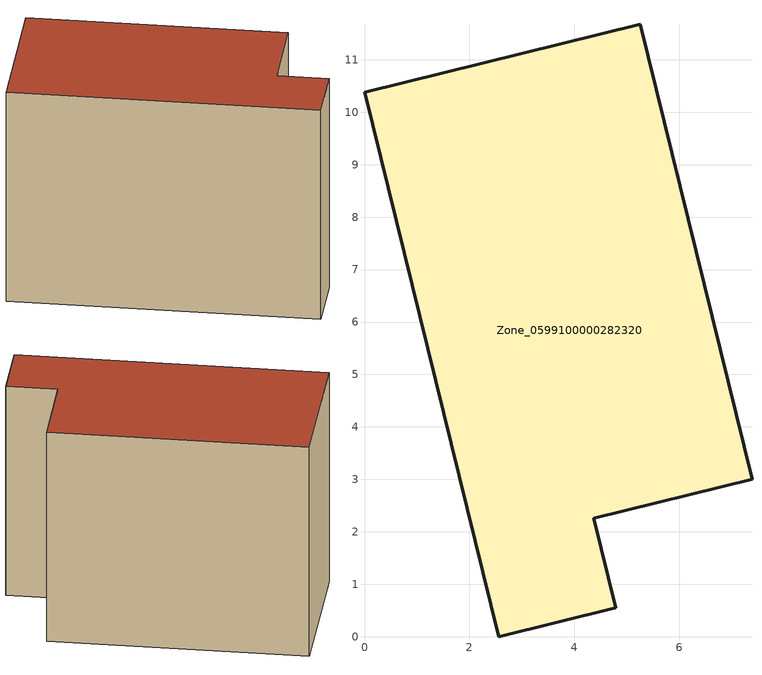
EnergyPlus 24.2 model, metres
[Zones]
Zone_0599100000282320
 floor ground (C_G): 0,10.38 5.26,11.68 7.39,3 4.37,2.26 4.79,0.55 2.56,0 z0
 wall outside (C_F): 2.56,0 4.79,0.55 4.37,2.26 7.39,3 5.26,11.68 0,10.38 2.56,0 z0:7.97
 roof outside (C_R): 5.26,11.68 0,10.38 2.56,0 4.79,0.55 4.37,2.26 7.39,3 z7.97
[BUILDING]
Pand.0599100000282320: North Axis=0; Terrain=City; Loads Convergence Tolerance Value=0.04; Temperature Convergence Tolerance Value=0.4; Solar Distribution=FullExterior; Maximum Number of Warmup Days=25; Minimum Number of Warmup Days=1
[Site:Location]
Rotterdam.The.Hague.AP_ZH_NLD Design_Conditions: Latitude=51.96; Longitude=4.45; Time Zone=1; Elevation=-4.5
[SITE:GROUNDTEMPERATURE:BUILDINGSURFACE]
18, 18, 18, 18, 18, 18, 18, 18, 18, 18, 18, 18
[MATERIAL] Thermal Absorptance=0.9; Solar Absorptance=0.7; Visible Absorptance=0.7
Name | Roughness | Thickness | Conductivity | Density | Specific Heat
G.TI.1975-1991 | MediumSmooth | 0.15 | 0.288461 | 540 | 1210
F.TI.1975-1991 | Rough | 0.3 | 0.230769 | 1920 | 840
R.TI.1975-1991 | MediumRough | 0.2 | 0.153846 | 1500 | 1000
[CONSTRUCTION]
C_G: G.TI.1975-1991
C_F: F.TI.1975-1991
C_R: R.TI.1975-1991
[ZONE]
Zone_0599100000282320: Type=1; Multiplier=1; Ceiling Height=Autocalculate; Volume=Autocalculate; Floor Area=autocalculate; Part of Total Floor Area=Yes
[ZONEINFILTRATION:DESIGNFLOWRATE]
Infil_Zone_0599100000282320: Zone or ZoneList or Space or SpaceList=Zone_0599100000282320; Schedule=AlwaysOn; Design Flow Rate Calculation Method=Flow/Area; Flow Rate per Floor Area=0.003; Constant Term Coefficient=1; Temperature Term Coefficient=0; Velocity Term Coefficient=0; Velocity Squared Term Coefficient=0
[HVACTEMPLATE:ZONE:IDEALLOADSAIRSYSTEM]
Zone_0599100000282320: Maximum Heating Supply Air Temperature=50; Minimum Cooling Supply Air Temperature=13; Maximum Heating Supply Air Humidity Ratio=0.0156; Minimum Cooling Supply Air Humidity Ratio=0.0077; Heating Limit=NoLimit; Cooling Limit=NoLimit; Dehumidification Control Type=ConstantSensibleHeatRatio; Cooling Sensible Heat Ratio=0.7; Dehumidification Setpoint=60; Humidification Control Type=None; Humidification Setpoint=30; Outdoor Air Method=None; Outdoor Air Flow Rate per Person=0.00944; Outdoor Air Flow Rate per Zone Floor Area=0; Outdoor Air Flow Rate per Zone=0; Demand Controlled Ventilation Type=None; Outdoor Air Economizer Type=NoEconomizer; Heat Recovery Type=None; Sensible Heat Recovery Effectiveness=0.7; Latent Heat Recovery Effectiveness=0.65
[ZONECONTROL:THERMOSTAT]
ThermostatControl_Zone_0599100000282320: Zone or ZoneList=Zone_0599100000282320; Control Type Schedule=DualSetpointControlType; Control 1=Thermostat_Zone_0599100000282320; Temperature Difference Between Cutout And Setpoint=0
[THERMOSTATSETPOINT:DUALSETPOINT]
Thermostat_Zone_0599100000282320: Heating Setpoint Temperature Schedule=HeatingSetpoint_Zone_0599100000282320; Cooling Setpoint Temperature Schedule=CoolingSetpoint_Zone_0599100000282320
[SCHEDULE:COMPACT]
HeatingSetpoint_Zone_0599100000282320: Through: 12/31, For: AllDays, Until: 24:00, 21
CoolingSetpoint_Zone_0599100000282320: Through: 12/31, For: AllDays, Until: 24:00, 24
DualSetpointControlType: Through: 12/31, For: AllDays, Until: 24:00, 4
AlwaysOn: Through: 12/31, For: AllDays, Until: 24:00, 1
